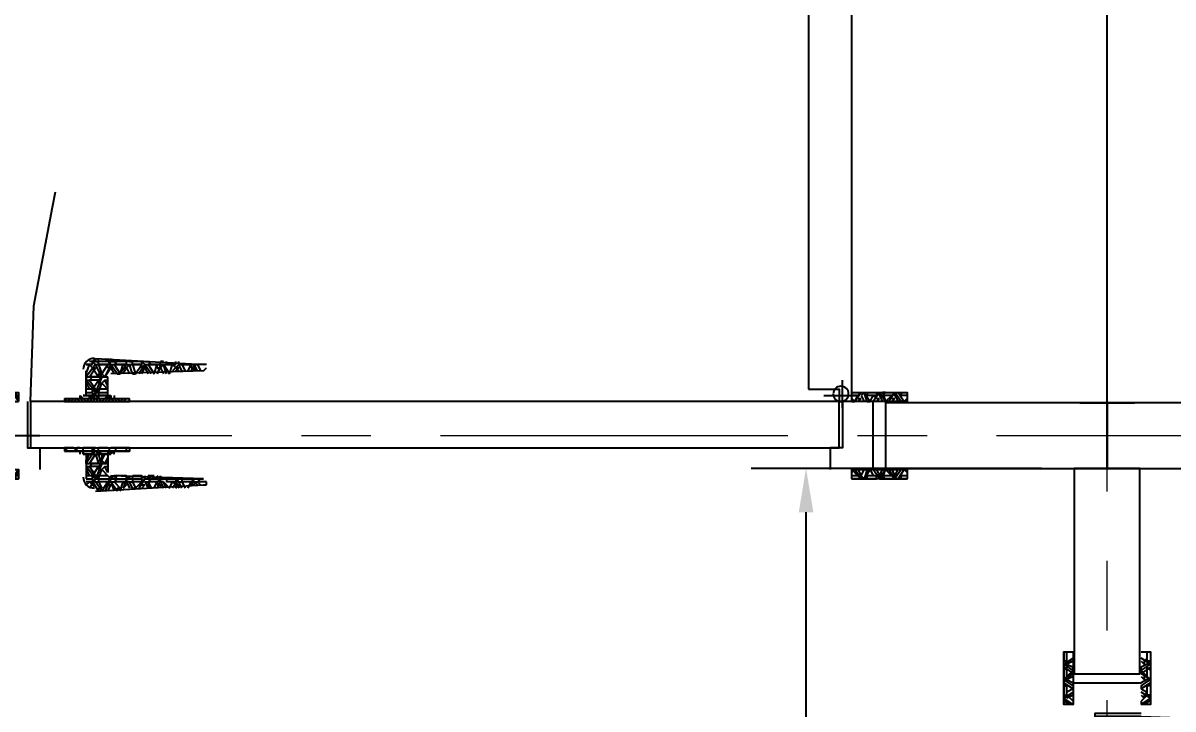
# Model space of a CAD drawing. Header units: centimetres. Extents: x -120 to 1933, y -1067 to 822.
# Drawn here: x 287.5 to 392.5, y 356.5 to 419.2 of the extents above; entities that cross this region are included whole.
import ezdxf

# ---------------------------------------------------------------- set-up
doc = ezdxf.new("R2010")
doc.units = ezdxf.units.CM
doc.linetypes.add('CENTER', pattern=[50.8, 31.75, -6.35, 6.35, -6.35])
doc.layers.add('AKS', color=4, linetype='CENTER', lineweight=13)
for name, color, linetype in [('IC_DUVAR_60', 30, 'Continuous'), ('IC_UCLU_H_60', 1, 'Continuous'), ('OZEL_PANEL_OLCU_CM', 3, 'Continuous')]:
    doc.layers.add(name, color=color, linetype=linetype)
doc.styles.get("Standard").update_dxf_attribs({"font": 'Arial.ttf'})
doc.dimstyles.new('ISO-25', dxfattribs={"dimtxt": 2.5, "dimasz": 2.5, "dimexe": 1.25, "dimexo": 0.625, "dimtad": 1, "dimtxsty": 'Standard', "dimcen": 2.5, "dimadec": 0, "dimazin": 0, "dimtfac": 1, "dimtmove": 0, "dimatfit": 3, "dimfxl": 1, "dimarcsym": 0})

# ---------------------------------------------------------------- blocks, each defined once
blk = doc.blocks.new('BOM_K01_IC_KAPI_ACIKLIK820')
at = {"color": 133, "linetype": 'Continuous', "lineweight": 25, "true_color": 0x6ec1dd}
for p, q in [((54328.39, 7919.03), (54328.39, 7993.18)), ((54324.44, 7991.77), (54324.44, 7920.16)), ((54259.03, 7922.7), (54259.31, 7922.98)), ((54259.31, 7922.98), (54259.31, 7922.7)), ((54259.31, 7922.98), (54269.18, 7922.41)), ((54259.6, 7922.7), (54259.6, 7922.98)), ((54260.16, 7922.98), (54260.44, 7922.7)), ((54260.44, 7922.98), (54260.44, 7922.7)), ((54260.72, 7922.7), (54260.72, 7922.98)), ((54258.47, 7922.41), (54259.03, 7922.41)), ((54259.03, 7922.41), (54258.47, 7922.41)), ((54258.47, 7921.57), (54258.75, 7922.41)), ((54258.47, 7921.85), (54258.47, 7921.57)), ((54258.47, 7919.59), (54258.47, 7921.85)), ((54258.75, 7922.7), (54258.75, 7922.7)), ((54259.03, 7922.7), (54258.75, 7922.7)), ((54258.75, 7922.7), (54258.75, 7922.7)), ((54259.03, 7922.13), (54258.75, 7922.41)), ((54258.75, 7921.29), (54259.31, 7922.13)), ((54259.03, 7922.41), (54259.03, 7922.7)), ((54259.31, 7922.7), (54259.03, 7922.7)), ((54259.03, 7922.41), (54259.03, 7922.41)), ((54259.31, 7922.41), (54259.03, 7922.13)), ((54259.03, 7922.13), (54259.31, 7922.13)), ((54259.03, 7922.13), (54259.6, 7921.29)), ((54259.31, 7922.7), (54259.6, 7922.7)), ((54259.31, 7922.41), (54259.6, 7922.41)), ((54259.6, 7922.41), (54259.6, 7922.7)), ((54260.44, 7922.7), (54259.6, 7922.7)), ((54259.6, 7922.41), (54259.6, 7922.41)), ((54260.44, 7922.41), (54259.6, 7922.41)), ((54259.6, 7922.41), (54259.88, 7921.57)), ((54259.88, 7921.57), (54260.44, 7922.41)), ((54260.72, 7922.41), (54260.16, 7921.29)), ((54260.16, 7921.29), (54260.72, 7922.13)), ((54260.72, 7922.41), (54260.44, 7922.7)), ((54260.72, 7922.41), (54260.44, 7922.41)), ((54260.44, 7922.13), (54260.44, 7922.41)), ((54260.44, 7922.13), (54260.72, 7922.13)), ((54261.01, 7922.7), (54260.72, 7922.7)), ((54260.72, 7922.7), (54260.72, 7922.7)), ((54260.72, 7922.7), (54261.01, 7922.7)), ((54260.72, 7922.41), (54260.72, 7922.13)), ((54260.72, 7922.41), (54261.01, 7922.41)), ((54260.72, 7922.13), (54261.01, 7921.57)), ((54269.18, 7921.85), (54260.72, 7921.57)), ((54261.29, 7922.41), (54261.01, 7922.7)), ((54262.13, 7922.7), (54261.01, 7922.7)), ((54261.01, 7922.7), (54261.29, 7922.7)), ((54261.29, 7922.41), (54261.01, 7922.41)), ((54262.13, 7922.41), (54261.01, 7922.41)), ((54261.01, 7922.41), (54261.57, 7921.57)), ((54262.13, 7922.41), (54261.57, 7921.57)), ((54261.57, 7921.57), (54261.85, 7922.41)), ((54261.85, 7922.7), (54261.85, 7922.7)), ((54261.85, 7922.7), (54261.85, 7922.7)), ((54262.13, 7922.13), (54261.85, 7922.41)), ((54261.85, 7921.57), (54262.13, 7922.13)), ((54262.13, 7922.41), (54262.13, 7922.7)), ((54262.13, 7922.41), (54262.13, 7922.7)), ((54262.42, 7922.7), (54262.13, 7922.7)), ((54262.13, 7922.41), (54262.13, 7922.41)), ((54262.42, 7922.41), (54262.13, 7922.13)), ((54262.13, 7922.13), (54262.13, 7922.13)), ((54262.13, 7922.13), (54262.42, 7921.57)), ((54262.42, 7922.7), (54262.42, 7922.7)), ((54262.42, 7922.7), (54262.7, 7922.7)), ((54262.7, 7921.57), (54262.42, 7922.41)), ((54262.42, 7922.41), (54262.7, 7922.41)), ((54262.7, 7922.41), (54262.7, 7922.7)), ((54263.54, 7922.7), (54262.7, 7922.7)), ((54262.7, 7922.7), (54262.7, 7922.7)), ((54262.7, 7922.41), (54262.7, 7922.41)), ((54263.54, 7922.41), (54262.7, 7922.41)), ((54262.7, 7922.41), (54262.98, 7921.57)), ((54262.98, 7921.57), (54263.54, 7922.41)), ((54263.83, 7922.41), (54263.26, 7921.57)), ((54263.54, 7922.41), (54263.54, 7922.7)), ((54263.54, 7922.7), (54263.54, 7922.7)), ((54263.54, 7922.7), (54263.54, 7922.7)), ((54263.54, 7922.41), (54263.54, 7922.41)), ((54263.54, 7922.13), (54263.54, 7922.41)), ((54263.54, 7922.13), (54263.83, 7922.13)), ((54263.54, 7921.57), (54263.83, 7922.13)), ((54263.83, 7922.7), (54263.83, 7922.7)), ((54263.83, 7922.7), (54263.83, 7922.7)), ((54263.83, 7922.7), (54264.11, 7922.7)), ((54263.83, 7922.41), (54263.83, 7922.13)), ((54263.83, 7922.41), (54264.11, 7922.41)), ((54263.83, 7922.13), (54264.11, 7921.57)), ((54264.39, 7922.41), (54264.11, 7922.7)), ((54264.11, 7922.7), (54264.11, 7922.7)), ((54264.39, 7922.41), (54264.11, 7922.41)), ((54264.95, 7922.41), (54264.11, 7922.41)), ((54264.11, 7922.41), (54264.67, 7921.57)), ((54264.67, 7921.57), (54264.95, 7922.41)), ((54265.24, 7922.41), (54264.95, 7921.57)), ((54265.24, 7922.41), (54264.95, 7922.41)), ((54264.95, 7922.13), (54264.95, 7922.41)), ((54264.95, 7922.13), (54265.24, 7922.13)), ((54264.95, 7921.57), (54265.24, 7922.13)), ((54265.24, 7922.41), (54265.24, 7922.7)), ((54265.24, 7922.41), (54265.24, 7922.7)), ((54265.52, 7922.7), (54265.24, 7922.7)), ((54265.52, 7922.41), (54265.24, 7922.13)), ((54265.24, 7922.13), (54265.52, 7921.57)), ((54265.52, 7922.7), (54265.52, 7922.7)), ((54265.52, 7922.7), (54265.52, 7922.7)), ((54265.52, 7922.7), (54265.52, 7922.7)), ((54265.8, 7921.57), (54265.52, 7922.41)), ((54265.52, 7922.41), (54265.52, 7922.41)), ((54265.52, 7922.41), (54266.08, 7921.57)), ((54265.8, 7922.41), (54265.8, 7922.7)), ((54265.8, 7922.41), (54265.8, 7922.41)), ((54266.64, 7922.41), (54265.8, 7922.41)), ((54266.08, 7921.57), (54266.36, 7922.41)), ((54266.93, 7922.41), (54266.36, 7921.85)), ((54266.64, 7922.13), (54266.36, 7922.41)), ((54266.64, 7922.41), (54266.64, 7922.7)), ((54266.64, 7922.41), (54266.64, 7922.41)), ((54266.93, 7922.41), (54266.64, 7922.13)), ((54266.64, 7922.13), (54266.93, 7922.13)), ((54266.64, 7921.85), (54266.93, 7922.13)), ((54266.64, 7922.13), (54266.93, 7921.85)), ((54266.93, 7922.41), (54268.34, 7922.41)), ((54266.93, 7922.41), (54267.21, 7922.41)), ((54267.21, 7922.41), (54267.21, 7922.41)), ((54267.21, 7922.41), (54267.21, 7922.41)), ((54268.05, 7922.41), (54267.21, 7922.41)), ((54267.21, 7922.41), (54267.49, 7921.85)), ((54267.77, 7921.85), (54268.05, 7922.41)), ((54268.34, 7922.41), (54268.05, 7921.85)), ((54268.34, 7922.41), (54268.05, 7922.41)), ((54268.05, 7922.13), (54268.05, 7922.41)), ((54268.05, 7922.13), (54268.34, 7922.13)), ((54268.62, 7921.85), (54268.34, 7922.41)), ((54268.34, 7922.41), (54268.34, 7922.41)), ((54268.34, 7922.41), (54268.34, 7922.13)), ((54268.34, 7922.41), (54268.62, 7922.41)), ((54268.34, 7921.85), (54268.34, 7922.13)), ((54268.34, 7922.13), (54268.62, 7921.85)), ((54268.9, 7922.41), (54268.62, 7922.41)), ((54269.46, 7922.41), (54268.62, 7922.41)), ((54268.62, 7922.41), (54268.9, 7921.85)), ((54269.18, 7921.85), (54269.46, 7922.13)), ((54269.46, 7922.13), (54269.46, 7922.13)), ((54258.47, 7921.29), (54258.47, 7921.57)), ((54258.47, 7921.57), (54258.47, 7921.57)), ((54258.47, 7921.29), (54258.47, 7921.29)), ((54258.47, 7921.29), (54258.75, 7921.29)), ((54258.47, 7921), (54258.47, 7920.72)), ((54258.47, 7921), (54258.75, 7921)), ((54259.03, 7921.29), (54258.75, 7921.29)), ((54259.03, 7921.29), (54258.75, 7921)), ((54259.6, 7921.29), (54258.75, 7921.29)), ((54259.6, 7921), (54258.75, 7921)), ((54258.75, 7921), (54259.31, 7920.16)), ((54259.03, 7920.16), (54259.6, 7921)), ((54259.6, 7921.57), (54259.6, 7921.29)), ((54259.6, 7921.57), (54259.88, 7921.57)), ((54259.88, 7921.29), (54259.6, 7921.29)), ((54259.88, 7921.29), (54259.6, 7921)), ((54259.6, 7920.72), (54259.6, 7921)), ((54260.16, 7921.29), (54259.88, 7921.57)), ((54260.16, 7921), (54259.88, 7920.72)), ((54260.16, 7921.29), (54260.16, 7921.29)), ((54260.44, 7920.44), (54260.16, 7921)), ((54260.16, 7921), (54260.16, 7921)), ((54260.16, 7921), (54260.44, 7921)), ((54260.44, 7921.29), (54260.44, 7921.29)), ((54260.44, 7921.29), (54260.44, 7921.29)), ((54260.44, 7919.59), (54260.44, 7921.29)), ((54260.44, 7921), (54260.44, 7921)), ((54260.44, 7921), (54260.44, 7921)), ((54260.72, 7921.29), (54260.72, 7921.29)), ((54261.29, 7921.57), (54261.29, 7921.57)), ((54261.29, 7921.57), (54261.57, 7921.57)), ((54262.7, 7921.57), (54262.7, 7921.57)), ((54262.7, 7921.57), (54262.98, 7921.57)), ((54327.54, 7918.47), (54327.54, 7921)), ((54247.47, 7919.88), (54248.32, 7919.88)), ((54248.6, 7919.88), (54248.04, 7919.03)), ((54248.32, 7919.88), (54248.32, 7919.59)), ((54249.16, 7919.03), (54248.6, 7919.88)), ((54248.6, 7919.88), (54248.6, 7919.59)), ((54248.6, 7919.88), (54248.88, 7919.88)), ((54249.16, 7919.88), (54248.88, 7919.59)), ((54248.88, 7919.88), (54249.45, 7919.03)), ((54249.16, 7919.88), (54249.16, 7919.88)), ((54250.01, 7919.88), (54249.45, 7919.03)), ((54250.01, 7919.88), (54249.73, 7919.59)), ((54250.57, 7919.03), (54250.01, 7919.88)), ((54250.01, 7919.88), (54250.01, 7919.88)), ((54250.01, 7919.88), (54250.01, 7919.59)), ((54250.01, 7919.88), (54250.29, 7919.88)), ((54250.29, 7919.88), (54250.86, 7919.03)), ((54250.57, 7919.88), (54250.57, 7919.88)), ((54250.57, 7919.88), (54250.57, 7919.59)), ((54251.7, 7919.88), (54251.14, 7919.03)), ((54251.42, 7919.88), (54251.42, 7919.88)), ((54251.42, 7919.88), (54251.42, 7919.59)), ((54251.7, 7919.88), (54251.42, 7919.59)), ((54252.27, 7919.03), (54251.7, 7919.88)), ((54251.7, 7919.88), (54252.27, 7919.88)), ((54251.7, 7919.88), (54251.98, 7919.88)), ((54251.98, 7919.88), (54251.98, 7919.88)), ((54251.98, 7919.88), (54251.98, 7919.59)), ((54251.98, 7919.88), (54252.27, 7919.03)), ((54258.47, 7920.72), (54258.47, 7920.72)), ((54258.47, 7920.72), (54258.47, 7920.72)), ((54258.47, 7920.72), (54258.75, 7920.16)), ((54259.03, 7920.16), (54258.47, 7920.16)), ((54258.47, 7919.88), (54259.03, 7919.88)), ((54259.03, 7920.16), (54258.75, 7920.16)), ((54259.03, 7919.88), (54259.03, 7920.16)), ((54259.31, 7919.88), (54259.03, 7920.16)), ((54259.03, 7920.16), (54259.31, 7920.16)), ((54259.03, 7919.88), (54259.03, 7919.59)), ((54259.31, 7919.88), (54260.44, 7919.88)), ((54259.31, 7919.88), (54259.6, 7919.88)), ((54259.31, 7919.88), (54259.6, 7919.88)), ((54259.6, 7920.72), (54259.88, 7920.72)), ((54259.6, 7919.88), (54259.88, 7920.72)), ((54259.6, 7919.88), (54259.6, 7920.16)), ((54260.44, 7920.16), (54259.6, 7920.16)), ((54259.6, 7919.88), (54259.6, 7919.59)), ((54259.6, 7919.88), (54259.6, 7919.59)), ((54259.88, 7920.72), (54260.44, 7920.16)), ((54260.44, 7920.16), (54260.44, 7920.16)), ((54329.24, 7919.88), (54328.67, 7919.03)), ((54329.24, 7919.88), (54328.95, 7919.59)), ((54329.24, 7919.88), (54329.24, 7919.88)), ((54329.24, 7919.88), (54329.24, 7919.88)), ((54329.52, 7919.88), (54329.24, 7919.59)), ((54329.8, 7919.03), (54329.52, 7919.88)), ((54329.52, 7919.88), (54329.52, 7919.88)), ((54329.52, 7919.88), (54330.08, 7919.03)), ((54329.8, 7919.88), (54329.8, 7919.88)), ((54329.8, 7919.88), (54329.8, 7919.59)), ((54330.93, 7919.88), (54330.36, 7919.03)), ((54330.65, 7919.88), (54330.65, 7919.88)), ((54330.65, 7919.88), (54330.65, 7919.59)), ((54331.49, 7919.03), (54330.93, 7919.88)), ((54330.93, 7919.88), (54330.93, 7919.59)), ((54330.93, 7919.88), (54331.21, 7919.88)), ((54331.49, 7919.88), (54331.21, 7919.88)), ((54331.49, 7919.88), (54331.21, 7919.59)), ((54331.21, 7919.88), (54331.49, 7919.03)), ((54332.34, 7919.88), (54331.77, 7919.03)), ((54332.34, 7919.88), (54332.05, 7919.59)), ((54332.9, 7919.03), (54332.34, 7919.88)), ((54332.34, 7919.88), (54332.34, 7919.88)), ((54332.34, 7919.88), (54332.34, 7919.59)), ((54332.34, 7919.88), (54332.62, 7919.88)), ((54332.62, 7919.88), (54333.18, 7919.03)), ((54332.9, 7919.88), (54332.9, 7919.88)), ((54332.9, 7919.88), (54332.9, 7919.59)), ((54248.32, 7919.59), (54247.47, 7919.59)), ((54248.32, 7919.31), (54248.04, 7919.59)), ((54248.32, 7919.31), (54248.6, 7919.31)), ((54248.32, 7919.03), (54248.6, 7919.31)), ((54248.6, 7919.59), (54248.88, 7919.03)), ((54249.73, 7919.59), (54248.88, 7919.59)), ((54249.16, 7919.03), (54248.88, 7919.03)), ((54249.16, 7919.03), (54249.73, 7919.59)), ((54249.16, 7919.03), (54249.45, 7919.03)), ((54249.73, 7919.31), (54249.73, 7919.59)), ((54249.73, 7919.31), (54250.01, 7919.31)), ((54249.73, 7919.03), (54250.01, 7919.31)), ((54250.01, 7919.59), (54250.29, 7919.03)), ((54250.29, 7912.83), (54250.29, 7919.03)), ((54251.42, 7919.59), (54250.57, 7919.59)), ((54250.57, 7919.03), (54250.57, 7919.03)), ((54250.57, 7919.03), (54250.86, 7919.03)), ((54250.86, 7919.03), (54251.14, 7919.59)), ((54251.42, 7919.31), (54251.14, 7919.59)), ((54251.42, 7919.59), (54251.98, 7919.03)), ((54251.42, 7919.31), (54251.7, 7919.31)), ((54251.42, 7919.03), (54251.7, 7919.31)), ((54252.27, 7919.59), (54251.98, 7919.59)), ((54251.98, 7919.03), (54251.98, 7919.03)), ((54251.98, 7919.03), (54252.27, 7919.03)), ((54252.27, 7919.03), (54252.27, 7919.03)), ((54327.54, 7919.03), (54253.39, 7919.03)), ((54253.39, 7919.03), (54253.39, 7914.8)), ((54256.78, 7919.03), (54256.49, 7919.31)), ((54256.49, 7919.31), (54262.42, 7919.31)), ((54256.78, 7919.03), (54256.49, 7919.03)), ((54256.49, 7919.03), (54256.49, 7919.03)), ((54256.78, 7919.03), (54257.06, 7919.31)), ((54256.78, 7919.31), (54257.06, 7919.03)), ((54256.78, 7919.03), (54257.06, 7919.03)), ((54257.34, 7919.31), (54257.06, 7919.03)), ((54257.34, 7919.03), (54257.62, 7919.31)), ((54257.62, 7919.31), (54257.9, 7919.03)), ((54257.9, 7919.31), (54257.9, 7919.59)), ((54257.9, 7919.59), (54258.19, 7919.31)), ((54257.9, 7919.59), (54257.9, 7919.31)), ((54258.19, 7919.03), (54257.9, 7919.31)), ((54258.19, 7919.59), (54258.19, 7919.59)), ((54259.03, 7919.59), (54258.19, 7919.59)), ((54258.19, 7919.59), (54260.72, 7919.59)), ((54258.19, 7919.59), (54258.19, 7919.59)), ((54258.19, 7919.31), (54258.47, 7919.03)), ((54258.19, 7919.03), (54258.19, 7919.03)), ((54258.19, 7919.03), (54258.47, 7919.03)), ((54258.47, 7919.03), (54258.75, 7919.31)), ((54259.03, 7919.31), (54258.75, 7919.59)), ((54258.75, 7919.31), (54258.75, 7919.59)), ((54259.03, 7919.59), (54259.31, 7919.31)), ((54259.03, 7919.31), (54259.31, 7919.31)), ((54259.03, 7919.03), (54259.31, 7919.31)), ((54259.31, 7919.31), (54259.6, 7919.03)), ((54260.44, 7919.59), (54259.6, 7919.59)), ((54259.6, 7919.03), (54259.6, 7919.03)), ((54259.6, 7919.03), (54259.88, 7919.03)), ((54260.44, 7919.59), (54260.44, 7919.59)), ((54260.44, 7919.31), (54260.44, 7919.59)), ((54260.44, 7919.31), (54260.72, 7919.31)), ((54260.44, 7919.03), (54260.72, 7919.31)), ((54260.72, 7919.59), (54260.72, 7919.59)), ((54260.72, 7919.59), (54260.72, 7919.59)), ((54261.01, 7919.59), (54261.01, 7919.31)), ((54261.29, 7919.03), (54261.01, 7919.31)), ((54261.29, 7919.31), (54261.57, 7919.03)), ((54261.29, 7919.03), (54261.29, 7919.03)), ((54261.29, 7919.03), (54261.57, 7919.03)), ((54261.57, 7919.03), (54261.85, 7919.31)), ((54262.13, 7919.31), (54261.85, 7919.03)), ((54261.85, 7919.03), (54262.13, 7919.31)), ((54262.42, 7919.31), (54262.42, 7919.31)), ((54325.85, 7919.59), (54328.95, 7919.59)), ((54327.26, 7914.8), (54327.26, 7919.03)), ((54328.95, 7919.59), (54328.39, 7919.59)), ((54328.39, 7919.31), (54328.67, 7919.03)), ((54328.39, 7919.03), (54328.67, 7919.03)), ((54328.67, 7919.03), (54328.95, 7919.59)), ((54328.95, 7919.31), (54328.95, 7919.59)), ((54328.95, 7919.31), (54329.24, 7919.31)), ((54328.95, 7919.03), (54329.24, 7919.31)), ((54329.24, 7919.59), (54329.52, 7919.03)), ((54330.65, 7919.59), (54329.8, 7919.59)), ((54329.8, 7919.03), (54329.8, 7919.03)), ((54329.8, 7919.03), (54330.08, 7919.03)), ((54330.08, 7919.03), (54330.36, 7919.59)), ((54330.65, 7919.31), (54330.36, 7919.59)), ((54330.36, 7912.83), (54330.36, 7919.03)), ((54330.65, 7919.31), (54330.93, 7919.31)), ((54330.65, 7919.03), (54330.93, 7919.31)), ((54330.93, 7919.59), (54331.21, 7919.03)), ((54332.05, 7919.59), (54331.21, 7919.59)), ((54331.49, 7919.03), (54331.21, 7919.03)), ((54331.49, 7919.03), (54332.05, 7919.59)), ((54331.49, 7919.03), (54331.49, 7919.03)), ((54332.05, 7919.31), (54332.05, 7919.59)), ((54332.05, 7919.31), (54332.34, 7919.31)), ((54332.05, 7919.03), (54332.34, 7919.31)), ((54332.34, 7919.59), (54332.62, 7919.03)), ((54333.46, 7919.59), (54332.9, 7919.59)), ((54332.9, 7919.03), (54332.9, 7919.03)), ((54332.9, 7919.03), (54333.18, 7919.03)), ((54333.18, 7919.03), (54333.46, 7919.31)), ((54333.46, 7919.03), (54333.46, 7919.03)), ((54253.39, 7914.8), (54327.26, 7914.8)), ((54254.24, 7914.8), (54254.24, 7912.83)), ((54256.49, 7914.8), (54256.49, 7914.8)), ((54256.78, 7914.52), (54256.49, 7914.8)), ((54257.34, 7914.8), (54256.49, 7914.8)), ((54256.49, 7914.8), (54256.49, 7914.8)), ((54256.49, 7914.8), (54256.49, 7914.52)), ((54256.49, 7914.52), (54256.49, 7914.52)), ((54256.78, 7914.52), (54256.49, 7914.52)), ((54256.49, 7914.52), (54256.49, 7914.52)), ((54257.62, 7914.52), (54257.34, 7914.8)), ((54257.34, 7914.8), (54257.34, 7914.8)), ((54257.34, 7914.8), (54257.34, 7914.8)), ((54257.62, 7914.52), (54257.34, 7914.52)), ((54257.9, 7914.8), (54257.62, 7914.8)), ((54257.62, 7914.8), (54257.62, 7914.8)), ((54257.62, 7914.8), (54257.9, 7914.8)), ((54257.62, 7914.52), (54257.62, 7914.52)), ((54257.62, 7914.52), (54257.62, 7914.52)), ((54257.62, 7914.52), (54257.9, 7914.52)), ((54257.9, 7914.8), (54258.19, 7914.8)), ((54257.9, 7914.52), (54258.19, 7914.52)), ((54257.9, 7914.24), (54257.9, 7914.52)), ((54258.19, 7914.52), (54258.19, 7914.8)), ((54259.03, 7914.8), (54258.19, 7914.8)), ((54258.19, 7914.24), (54258.19, 7914.52)), ((54258.19, 7914.52), (54258.19, 7914.24)), ((54259.03, 7914.8), (54258.75, 7914.8)), ((54258.75, 7914.8), (54258.75, 7914.8)), ((54259.03, 7914.52), (54259.03, 7914.8)), ((54259.31, 7914.8), (54259.03, 7914.8)), ((54259.03, 7914.52), (54259.03, 7914.24)), ((54259.31, 7914.52), (54259.03, 7914.52)), ((54259.03, 7914.24), (54259.03, 7914.52)), ((54259.03, 7914.24), (54259.31, 7914.52)), ((54259.31, 7914.8), (54259.31, 7914.8)), ((54259.31, 7914.8), (54259.6, 7914.8)), ((54259.31, 7914.52), (54259.6, 7914.52)), ((54259.6, 7914.52), (54259.6, 7914.8)), ((54260.44, 7914.8), (54259.6, 7914.8)), ((54259.6, 7914.8), (54259.6, 7914.8)), ((54259.6, 7914.24), (54259.6, 7914.52)), ((54259.6, 7914.52), (54259.6, 7914.52)), ((54259.6, 7914.52), (54259.88, 7914.24)), ((54260.72, 7914.52), (54260.44, 7914.8)), ((54260.72, 7914.52), (54260.44, 7914.8)), ((54260.44, 7914.8), (54260.44, 7914.8)), ((54260.44, 7914.8), (54260.44, 7914.8)), ((54260.72, 7914.52), (54260.44, 7914.24)), ((54261.01, 7914.8), (54260.72, 7914.8)), ((54260.72, 7914.8), (54260.72, 7914.8)), ((54260.72, 7914.8), (54261.01, 7914.8)), ((54261.01, 7914.24), (54260.72, 7914.52)), ((54260.72, 7914.52), (54260.72, 7914.24)), ((54260.72, 7914.52), (54261.01, 7914.52)), ((54261.29, 7914.52), (54261.01, 7914.8)), ((54262.13, 7914.8), (54261.01, 7914.8)), ((54261.01, 7914.8), (54261.29, 7914.8)), ((54261.01, 7914.52), (54261.01, 7914.52)), ((54261.01, 7914.24), (54261.01, 7914.52)), ((54261.29, 7914.52), (54261.29, 7914.52)), ((54261.85, 7914.8), (54261.85, 7914.8)), ((54261.85, 7914.8), (54261.85, 7914.8)), ((54262.13, 7914.52), (54262.13, 7914.8)), ((54262.13, 7914.52), (54262.13, 7914.8)), ((54262.42, 7914.8), (54262.13, 7914.8)), ((54262.13, 7914.52), (54262.13, 7914.52)), ((54262.13, 7914.52), (54262.13, 7914.52)), ((54262.42, 7914.8), (54262.42, 7914.8)), ((54262.42, 7914.8), (54262.42, 7914.8)), ((54262.42, 7914.52), (54262.42, 7914.52)), ((54262.42, 7914.52), (54262.42, 7914.52)), ((54262.42, 7914.52), (54262.42, 7914.52)), ((54326.42, 7914.8), (54326.42, 7912.83)), ((54259.03, 7914.24), (54258.19, 7914.24)), ((54258.19, 7914.24), (54258.19, 7914.24)), ((54258.19, 7914.24), (54260.72, 7914.24)), ((54258.47, 7913.67), (54258.75, 7914.24)), ((54258.47, 7914.24), (54258.47, 7911.98)), ((54258.47, 7913.39), (54258.47, 7913.67)), ((54258.47, 7913.67), (54258.47, 7913.67)), ((54258.47, 7913.67), (54258.47, 7913.67)), ((54259.03, 7914.24), (54258.75, 7914.24)), ((54258.75, 7914.24), (54258.75, 7914.24)), ((54258.75, 7913.39), (54259.31, 7914.24)), ((54259.03, 7914.24), (54259.31, 7914.24)), ((54259.03, 7914.24), (54259.31, 7914.24)), ((54259.31, 7914.24), (54259.31, 7914.24)), ((54259.31, 7914.24), (54259.6, 7913.39)), ((54259.88, 7913.39), (54259.6, 7914.24)), ((54260.44, 7914.24), (54259.6, 7914.24)), ((54259.6, 7913.67), (54259.6, 7913.39)), ((54259.6, 7913.67), (54259.88, 7913.67)), ((54259.88, 7913.67), (54260.16, 7914.24)), ((54259.88, 7914.24), (54259.88, 7913.67)), ((54260.16, 7913.39), (54259.88, 7913.67)), ((54260.16, 7914.24), (54260.44, 7914.24)), ((54260.44, 7913.96), (54260.16, 7913.39)), ((54260.16, 7913.39), (54260.44, 7913.67)), ((54260.44, 7914.24), (54260.44, 7914.24)), ((54260.44, 7914.24), (54260.72, 7914.24)), ((54260.44, 7914.24), (54260.44, 7912.55)), ((54260.72, 7914.24), (54260.72, 7914.24)), ((54260.72, 7914.24), (54260.72, 7914.24)), ((54260.72, 7914.24), (54260.72, 7914.24)), ((54248.6, 7911.98), (54248.04, 7912.83)), ((54248.32, 7912.83), (54248.6, 7912.26)), ((54249.16, 7912.83), (54248.6, 7911.98)), ((54248.6, 7912.26), (54248.88, 7912.83)), ((54249.16, 7912.83), (54248.88, 7912.83)), ((54248.88, 7911.98), (54249.45, 7912.83)), ((54249.16, 7912.83), (54249.45, 7912.83)), ((54249.16, 7912.83), (54249.73, 7912.26)), ((54250.01, 7911.98), (54249.45, 7912.83)), ((54249.73, 7912.83), (54250.01, 7912.26)), ((54250.57, 7912.83), (54250.01, 7911.98)), ((54250.01, 7912.26), (54250.29, 7912.83)), ((54250.29, 7911.98), (54250.86, 7912.83)), ((54250.57, 7912.83), (54250.57, 7912.83)), ((54250.57, 7912.83), (54250.86, 7912.83)), ((54250.86, 7912.83), (54251.14, 7912.26)), ((54251.7, 7911.98), (54251.14, 7912.83)), ((54251.42, 7912.26), (54251.98, 7912.83)), ((54251.42, 7912.83), (54251.7, 7912.26)), ((54252.27, 7912.83), (54251.7, 7911.98)), ((54251.98, 7912.83), (54251.98, 7912.83)), ((54251.98, 7912.83), (54252.27, 7912.83)), ((54251.98, 7911.98), (54252.27, 7912.83)), ((54252.27, 7912.83), (54252.27, 7912.83)), ((54258.47, 7913.39), (54258.47, 7913.39)), ((54258.47, 7913.39), (54258.75, 7913.39)), ((54259.31, 7911.98), (54258.47, 7913.11)), ((54258.47, 7913.11), (54258.47, 7912.83)), ((54258.47, 7913.11), (54258.75, 7913.11)), ((54258.47, 7912.83), (54258.47, 7912.83)), ((54258.47, 7912.83), (54258.47, 7912.83)), ((54258.47, 7912.83), (54258.75, 7912.26)), ((54259.03, 7913.39), (54258.75, 7913.39)), ((54259.03, 7913.39), (54258.75, 7913.11)), ((54259.6, 7913.39), (54258.75, 7913.39)), ((54259.6, 7913.11), (54258.75, 7913.11)), ((54258.75, 7913.11), (54259.31, 7912.26)), ((54259.03, 7912.26), (54259.6, 7913.11)), ((54259.88, 7913.39), (54259.6, 7913.39)), ((54259.88, 7913.39), (54259.6, 7913.11)), ((54259.6, 7912.83), (54259.6, 7913.11)), ((54259.6, 7912.83), (54259.88, 7912.83)), ((54259.6, 7911.98), (54259.88, 7912.83)), ((54260.16, 7913.11), (54259.88, 7912.83)), ((54259.88, 7912.83), (54260.44, 7912.26)), ((54260.16, 7913.39), (54260.16, 7913.39)), ((54260.44, 7912.55), (54260.16, 7913.11)), ((54260.16, 7913.11), (54260.16, 7913.11)), ((54260.16, 7913.11), (54260.44, 7913.11)), ((54260.44, 7913.39), (54260.44, 7913.39)), ((54260.44, 7913.39), (54260.44, 7913.39)), ((54260.44, 7913.11), (54260.44, 7913.11)), ((54260.44, 7913.11), (54260.44, 7913.11)), ((54260.72, 7912.55), (54260.72, 7912.55)), ((54328.39, 7912.83), (54328.67, 7912.83)), ((54328.39, 7912.55), (54328.67, 7912.83)), ((54328.39, 7912.83), (54328.95, 7912.26)), ((54329.24, 7911.98), (54328.67, 7912.83)), ((54328.95, 7912.83), (54329.24, 7912.26)), ((54329.24, 7912.26), (54329.52, 7912.83)), ((54329.8, 7912.83), (54329.52, 7911.98)), ((54329.52, 7911.98), (54330.08, 7912.83)), ((54329.8, 7912.83), (54329.8, 7912.83)), ((54329.8, 7912.83), (54330.08, 7912.83)), ((54330.08, 7912.83), (54330.36, 7912.26)), ((54330.93, 7911.98), (54330.36, 7912.83)), ((54330.65, 7912.83), (54330.93, 7912.26)), ((54331.49, 7912.83), (54330.93, 7911.98)), ((54330.93, 7912.26), (54331.21, 7912.83)), ((54331.49, 7912.83), (54331.21, 7912.83)), ((54331.21, 7911.98), (54331.49, 7912.83)), ((54331.49, 7912.83), (54331.49, 7912.83)), ((54331.49, 7912.83), (54332.05, 7912.26)), ((54332.34, 7911.98), (54331.77, 7912.83)), ((54332.05, 7912.83), (54332.34, 7912.26)), ((54332.34, 7912.26), (54332.62, 7912.83)), ((54332.62, 7911.98), (54333.18, 7912.83)), ((54332.9, 7912.83), (54332.9, 7912.83)), ((54332.9, 7912.83), (54333.18, 7912.83)), ((54333.18, 7912.83), (54333.46, 7912.55)), ((54333.46, 7912.83), (54333.46, 7912.83)), ((54248.32, 7912.26), (54247.47, 7912.26)), ((54247.47, 7911.98), (54248.32, 7911.98)), ((54248.32, 7912.26), (54248.04, 7912.26)), ((54248.32, 7912.26), (54248.32, 7911.98)), ((54248.32, 7912.26), (54248.6, 7912.26)), ((54249.16, 7911.98), (54248.88, 7912.26)), ((54249.73, 7912.26), (54248.88, 7912.26)), ((54249.16, 7911.98), (54249.16, 7911.98)), ((54250.01, 7911.98), (54249.73, 7912.26)), ((54249.73, 7912.26), (54249.73, 7912.26)), ((54249.73, 7912.26), (54250.01, 7912.26)), ((54250.01, 7911.98), (54250.01, 7912.26)), ((54250.01, 7911.98), (54250.01, 7911.98)), ((54250.01, 7911.98), (54250.29, 7911.98)), ((54250.57, 7911.98), (54250.57, 7912.26)), ((54251.42, 7912.26), (54250.57, 7912.26)), ((54250.57, 7911.98), (54250.57, 7911.98)), ((54251.42, 7912.26), (54251.14, 7912.26)), ((54251.42, 7911.98), (54251.42, 7912.26)), ((54251.7, 7911.98), (54251.42, 7912.26)), ((54251.42, 7912.26), (54251.7, 7912.26)), ((54251.42, 7911.98), (54251.42, 7911.98)), ((54251.7, 7911.98), (54252.27, 7911.98)), ((54251.7, 7911.98), (54251.98, 7911.98)), ((54251.98, 7911.98), (54251.98, 7912.26)), ((54252.27, 7912.26), (54251.98, 7912.26)), ((54251.98, 7911.98), (54251.98, 7911.98)), ((54259.03, 7912.26), (54258.47, 7912.26)), ((54258.47, 7911.98), (54259.03, 7911.98)), ((54259.03, 7911.7), (54258.47, 7911.7)), ((54258.47, 7911.42), (54258.75, 7911.7)), ((54259.03, 7912.26), (54258.75, 7912.26)), ((54259.03, 7911.42), (54258.75, 7911.7)), ((54259.03, 7911.98), (54259.03, 7912.26)), ((54259.31, 7911.98), (54259.03, 7912.26)), ((54259.03, 7912.26), (54259.31, 7912.26)), ((54259.03, 7911.98), (54259.03, 7911.7)), ((54259.31, 7911.7), (54259.03, 7911.7)), ((54259.03, 7911.7), (54259.6, 7910.85)), ((54259.03, 7911.42), (54259.31, 7911.42)), ((54259.03, 7911.14), (54259.31, 7911.42)), ((54259.31, 7911.98), (54259.6, 7911.98)), ((54259.88, 7910.85), (54259.31, 7911.7)), ((54259.31, 7911.7), (54259.6, 7911.7)), ((54259.31, 7910.85), (54269.18, 7911.42)), ((54259.6, 7911.98), (54259.6, 7912.26)), ((54260.44, 7912.26), (54259.6, 7912.26)), ((54259.6, 7911.98), (54259.6, 7911.7)), ((54260.44, 7911.7), (54259.6, 7911.7)), ((54259.6, 7911.7), (54259.88, 7911.14)), ((54259.88, 7910.85), (54260.44, 7911.7)), ((54260.72, 7911.98), (54260.44, 7912.26)), ((54260.72, 7911.98), (54260.44, 7912.26)), ((54260.44, 7912.26), (54260.44, 7912.26)), ((54260.72, 7911.98), (54260.44, 7911.7)), ((54260.44, 7911.42), (54260.44, 7911.7)), ((54260.44, 7911.42), (54260.72, 7911.42)), ((54260.44, 7910.85), (54260.72, 7911.42)), ((54260.72, 7911.98), (54260.72, 7912.26)), ((54260.72, 7912.26), (54260.72, 7912.26)), ((54269.18, 7911.98), (54260.72, 7912.26)), ((54260.72, 7911.98), (54261.01, 7911.98)), ((54261.29, 7910.85), (54260.72, 7911.7)), ((54260.72, 7911.7), (54260.72, 7911.7)), ((54260.72, 7911.7), (54261.01, 7911.7)), ((54260.72, 7911.7), (54261.01, 7910.85)), ((54261.29, 7911.98), (54261.01, 7912.26)), ((54262.13, 7912.26), (54261.01, 7912.26)), ((54261.01, 7911.98), (54261.29, 7912.26)), ((54261.29, 7911.98), (54261.01, 7911.7)), ((54262.13, 7911.7), (54261.01, 7911.7)), ((54261.01, 7911.7), (54261.57, 7911.14)), ((54261.57, 7910.85), (54261.85, 7911.7)), ((54261.85, 7912.26), (54261.85, 7912.26)), ((54261.85, 7912.26), (54261.85, 7912.26)), ((54262.13, 7911.98), (54261.85, 7911.14)), ((54262.13, 7911.42), (54261.85, 7911.7)), ((54261.85, 7911.14), (54262.13, 7911.42)), ((54262.13, 7911.98), (54262.13, 7912.26)), ((54262.13, 7911.98), (54262.13, 7912.26)), ((54262.42, 7911.98), (54262.13, 7912.26)), ((54262.13, 7911.98), (54262.13, 7911.7)), ((54262.42, 7911.7), (54262.13, 7911.7)), ((54262.13, 7911.7), (54262.42, 7911.14)), ((54262.13, 7911.42), (54262.13, 7911.42)), ((54262.42, 7912.26), (54262.42, 7911.98)), ((54262.42, 7911.98), (54262.7, 7911.98)), ((54262.7, 7911.14), (54262.42, 7911.7)), ((54262.42, 7911.7), (54262.7, 7911.7)), ((54262.7, 7911.98), (54262.7, 7912.26)), ((54263.54, 7912.26), (54262.7, 7912.26)), ((54262.7, 7911.98), (54262.7, 7912.26)), ((54262.7, 7911.98), (54262.7, 7911.7)), ((54263.54, 7911.7), (54262.7, 7911.7)), ((54262.7, 7911.7), (54262.98, 7911.14)), ((54262.98, 7911.14), (54263.54, 7911.7)), ((54263.26, 7912.26), (54263.54, 7912.26)), ((54263.83, 7911.98), (54263.54, 7912.26)), ((54263.54, 7911.98), (54263.54, 7912.26)), ((54263.54, 7912.26), (54263.54, 7912.26)), ((54263.54, 7911.98), (54263.54, 7911.7)), ((54263.54, 7911.42), (54263.54, 7911.7)), ((54263.54, 7911.42), (54263.83, 7911.42)), ((54263.54, 7911.14), (54263.83, 7911.42)), ((54263.83, 7911.98), (54263.83, 7912.26)), ((54263.83, 7911.98), (54264.11, 7911.98)), ((54264.39, 7911.14), (54263.83, 7911.7)), ((54263.83, 7911.7), (54263.83, 7911.7)), ((54263.83, 7911.7), (54264.11, 7911.7)), ((54263.83, 7911.7), (54264.11, 7911.14)), ((54264.39, 7911.98), (54264.11, 7912.26)), ((54264.67, 7912.26), (54264.11, 7912.26)), ((54264.11, 7911.98), (54264.11, 7912.26)), ((54264.39, 7911.98), (54264.11, 7911.7)), ((54264.95, 7911.7), (54264.11, 7911.7)), ((54264.11, 7911.7), (54264.39, 7911.14)), ((54264.67, 7911.14), (54264.95, 7911.7)), ((54265.24, 7911.98), (54264.95, 7912.26)), ((54265.24, 7911.98), (54264.95, 7911.14)), ((54265.24, 7911.98), (54264.95, 7911.7)), ((54264.95, 7911.42), (54264.95, 7911.7)), ((54264.95, 7911.42), (54265.24, 7911.42)), ((54265.24, 7911.98), (54265.24, 7912.26)), ((54265.52, 7911.98), (54265.24, 7911.98)), ((54265.52, 7911.7), (54265.24, 7911.7)), ((54265.24, 7911.7), (54265.52, 7911.14)), ((54265.24, 7911.14), (54265.24, 7911.42)), ((54265.52, 7911.98), (54265.52, 7911.98)), ((54265.52, 7911.98), (54265.52, 7911.98)), ((54265.52, 7911.98), (54265.8, 7911.98)), ((54265.8, 7911.14), (54265.52, 7911.7)), ((54265.52, 7911.7), (54265.52, 7911.7)), ((54265.52, 7911.7), (54266.08, 7911.14)), ((54265.8, 7911.98), (54265.8, 7911.98)), ((54265.8, 7911.98), (54265.8, 7911.7)), ((54266.64, 7911.7), (54265.8, 7911.7)), ((54266.08, 7911.14), (54266.36, 7911.7)), ((54266.93, 7911.98), (54266.36, 7911.14)), ((54266.64, 7911.42), (54266.36, 7911.7)), ((54266.93, 7911.98), (54266.64, 7911.98)), ((54266.64, 7911.98), (54266.64, 7911.98)), ((54266.64, 7911.98), (54266.64, 7911.7)), ((54266.93, 7911.7), (54266.64, 7911.7)), ((54266.64, 7911.7), (54266.93, 7911.14)), ((54266.64, 7911.42), (54266.93, 7911.42)), ((54266.64, 7911.14), (54266.93, 7911.42)), ((54266.93, 7911.98), (54266.93, 7911.98)), ((54266.93, 7911.98), (54267.21, 7911.98)), ((54267.21, 7911.14), (54266.93, 7911.7)), ((54266.93, 7911.7), (54267.21, 7911.7)), ((54267.21, 7911.98), (54267.21, 7911.98)), ((54267.21, 7911.98), (54267.21, 7911.7)), ((54267.21, 7911.98), (54267.21, 7911.98)), ((54268.05, 7911.7), (54267.21, 7911.7)), ((54267.21, 7911.7), (54267.49, 7911.14)), ((54267.77, 7911.14), (54268.05, 7911.7)), ((54268.34, 7911.98), (54268.05, 7911.42)), ((54268.34, 7911.98), (54268.05, 7911.7)), ((54268.05, 7911.42), (54268.05, 7911.7)), ((54268.05, 7911.42), (54268.34, 7911.42)), ((54268.34, 7911.98), (54268.34, 7911.98)), ((54268.34, 7911.98), (54268.34, 7911.98)), ((54268.62, 7911.42), (54268.34, 7911.7)), ((54268.34, 7911.7), (54268.34, 7911.7)), ((54268.34, 7911.7), (54268.62, 7911.7)), ((54268.34, 7911.7), (54268.34, 7911.42)), ((54268.34, 7911.42), (54268.34, 7911.42)), ((54268.9, 7911.98), (54268.62, 7911.7)), ((54269.46, 7911.7), (54268.62, 7911.7)), ((54268.62, 7911.7), (54268.9, 7911.42)), ((54268.9, 7911.98), (54268.9, 7911.98)), ((54269.18, 7911.7), (54269.18, 7911.7)), ((54269.18, 7911.42), (54269.46, 7911.42)), ((54269.18, 7911.42), (54269.18, 7911.42)), ((54269.46, 7911.42), (54269.46, 7911.7)), ((54328.95, 7912.26), (54328.39, 7912.26)), ((54329.24, 7911.98), (54328.95, 7912.26)), ((54328.95, 7912.26), (54328.95, 7912.26)), ((54328.95, 7912.26), (54329.24, 7912.26)), ((54329.52, 7911.98), (54329.24, 7912.26)), ((54329.24, 7911.98), (54329.24, 7911.98)), ((54329.24, 7911.98), (54329.24, 7911.98)), ((54329.52, 7911.98), (54329.52, 7911.98)), ((54329.8, 7911.98), (54329.8, 7912.26)), ((54330.65, 7912.26), (54329.8, 7912.26)), ((54329.8, 7911.98), (54329.8, 7911.98)), ((54330.65, 7912.26), (54330.36, 7912.26)), ((54330.65, 7911.98), (54330.65, 7912.26)), ((54330.65, 7912.26), (54330.93, 7912.26)), ((54330.65, 7911.98), (54330.65, 7911.98)), ((54330.93, 7911.98), (54330.93, 7912.26)), ((54330.93, 7911.98), (54331.21, 7911.98)), ((54331.49, 7911.98), (54331.21, 7912.26)), ((54332.05, 7912.26), (54331.21, 7912.26)), ((54331.49, 7911.98), (54331.49, 7911.98)), ((54332.05, 7912.26), (54332.05, 7912.26)), ((54332.05, 7912.26), (54332.34, 7912.26)), ((54332.34, 7911.98), (54332.34, 7912.26)), ((54332.34, 7911.98), (54332.62, 7911.98)), ((54332.9, 7911.98), (54332.9, 7912.26)), ((54333.46, 7912.26), (54332.9, 7912.26)), ((54332.9, 7911.98), (54332.9, 7911.98)), ((54259.6, 7911.14), (54259.6, 7910.85)), ((54259.6, 7911.14), (54259.88, 7911.14)), ((54259.88, 7910.85), (54259.88, 7910.85)), ((54261.29, 7911.14), (54261.29, 7910.85)), ((54261.29, 7911.14), (54261.57, 7911.14)), ((54262.7, 7911.14), (54262.7, 7911.14)), ((54262.7, 7911.14), (54262.98, 7911.14))]:
    blk.add_line(p, q, dxfattribs=at)
at = {"color": 7, "linetype": 'Continuous', "lineweight": 25}
blk.add_lwpolyline([(54253.39, 7919.03), (54253.68, 7927.77), (54255.37, 7936.79), (54255.65, 7938.2)], dxfattribs=at)
at = {"color": 133, "linetype": 'Continuous', "lineweight": 25, "true_color": 0x6ec1dd}
for points in [[(54261.29, 7921.57), (54260.72, 7922.41), (54260.44, 7922.98)], [(54259.31, 7922.41), (54258.47, 7921.29), (54258.47, 7921)], [(54259.88, 7921.29), (54259.31, 7922.41), (54259.03, 7922.7)], [(54259.31, 7922.41), (54260.72, 7922.41), (54262.13, 7922.41), (54263.54, 7922.41)], [(54264.39, 7921.57), (54263.83, 7922.41), (54263.54, 7922.7)], [(54263.83, 7922.41), (54265.24, 7922.41), (54266.64, 7922.41)], [(54267.21, 7921.85), (54266.93, 7922.41), (54266.93, 7922.7)], [(54258.47, 7921.29), (54259.88, 7921.29), (54260.44, 7921.29)], [(54259.31, 7919.59), (54259.31, 7919.88), (54258.47, 7921)], [(54259.88, 7921.29), (54259.31, 7919.88), (54259.03, 7919.59), (54259.03, 7919.31), (54258.75, 7919.03)], [(54247.47, 7919.03), (54247.47, 7919.88), (54252.27, 7919.88), (54252.27, 7919.03)], [(54248.6, 7919.88), (54250.01, 7919.88), (54251.42, 7919.88)], [(54259.31, 7919.88), (54259.31, 7919.59), (54259.03, 7919.59)], [(54324.44, 7920.16), (54327.26, 7920.16), (54327.26, 7919.03)], [(54328.39, 7919.03), (54328.39, 7919.88), (54333.46, 7919.88), (54333.46, 7919.03), (54327.54, 7919.03)], [(54328.39, 7919.88), (54329.24, 7919.88), (54330.65, 7919.88)], [(54330.93, 7919.88), (54332.34, 7919.88), (54333.46, 7919.88)], [(54253.11, 7919.03), (54253.11, 7914.8), (54254.24, 7914.8)], [(54256.49, 7919.31), (54256.49, 7919.03), (54262.42, 7919.03), (54262.42, 7919.31)], [(54259.31, 7919.59), (54259.6, 7919.31), (54259.88, 7919.03)], [(54259.6, 7919.59), (54259.6, 7919.31), (54259.88, 7919.03)], [(54259.88, 7919.03), (54260.16, 7919.31), (54260.44, 7919.59)], [(54260.72, 7919.59), (54260.44, 7919.31), (54260.16, 7919.03)], [(54260.72, 7919.59), (54260.72, 7919.31), (54261.01, 7919.03)], [(54327.54, 7919.03), (54327.54, 7914.8), (54326.42, 7914.8)], [(54256.49, 7914.8), (54262.42, 7914.8), (54262.42, 7914.52), (54256.49, 7914.52)], [(54256.49, 7914.52), (54257.62, 7914.52), (54259.03, 7914.52)], [(54257.9, 7914.52), (54257.62, 7914.52), (54257.62, 7914.8)], [(54259.6, 7914.24), (54259.31, 7914.52), (54259.03, 7914.8)], [(54259.31, 7914.52), (54260.72, 7914.52), (54262.13, 7914.52), (54262.42, 7914.52)], [(54260.72, 7914.52), (54260.44, 7914.52), (54260.44, 7914.24)], [(54259.03, 7914.24), (54258.47, 7913.39), (54258.47, 7913.11)], [(54258.47, 7913.39), (54259.88, 7913.39), (54260.44, 7913.39)], [(54259.88, 7913.39), (54259.31, 7911.98), (54258.75, 7911.14)], [(54332.9, 7912.83), (54332.34, 7911.98), (54332.05, 7912.26)], [(54248.6, 7912.26), (54248.6, 7911.98), (54248.88, 7911.98)], [(54248.6, 7911.98), (54250.01, 7911.98), (54251.42, 7911.98)], [(54259.31, 7911.98), (54260.72, 7911.98), (54262.13, 7911.98), (54263.54, 7911.98)], [(54261.01, 7912.26), (54260.72, 7911.98), (54260.16, 7910.85)], [(54263.83, 7912.26), (54263.83, 7911.98), (54263.26, 7911.14)], [(54263.83, 7911.98), (54265.24, 7911.98), (54266.64, 7911.98)], [(54266.93, 7911.98), (54268.34, 7911.98), (54269.18, 7911.98)], [(54328.39, 7911.98), (54329.24, 7911.98), (54330.65, 7911.98)], [(54330.93, 7911.98), (54332.34, 7911.98), (54333.46, 7911.98)]]:
    blk.add_lwpolyline(points, dxfattribs=at)
for points in [[(54269.18, 7922.13), (54269.18, 7922.13)], [(54247.47, 7912.83), (54252.27, 7912.83), (54252.27, 7911.98), (54247.47, 7911.98)], [(54328.39, 7912.83), (54333.46, 7912.83), (54333.46, 7911.98), (54328.39, 7911.98)]]:
    blk.add_lwpolyline(points, close=True, dxfattribs=at)
for points in [[(54259.22, 7922.98), (54258.95, 7922.99), (54258.69, 7922.89), (54258.49, 7922.7)], [(54258.49, 7922.7), (54258.3, 7922.52), (54258.19, 7922.26), (54258.19, 7921.99)], [(54327.4, 7920.44), (54327.01, 7920.44), (54326.7, 7920.12), (54326.7, 7919.74)], [(54328.11, 7919.74), (54328.11, 7920.12), (54327.79, 7920.44), (54327.4, 7920.44)], [(54326.7, 7919.74), (54326.7, 7919.35), (54327.01, 7919.03), (54327.4, 7919.03)], [(54327.4, 7919.03), (54327.79, 7919.03), (54328.11, 7919.35), (54328.11, 7919.74)], [(54258.19, 7912.12), (54258.19, 7911.85), (54258.3, 7911.6), (54258.49, 7911.41)], [(54258.49, 7911.41), (54258.69, 7911.22), (54258.95, 7911.13), (54259.22, 7911.14)]]:
    blk.add_open_spline(points, degree=3, dxfattribs=at)
blk = doc.blocks.new('BOM_I05_IC_K082_1195_V')
blk.add_lwpolyline([(0, 100.75), (6, 100.75), (6, 119.5), (0, 119.5)], close=True)
at = {"rotation": 270}
blk.add_blockref('BOM_K01_IC_KAPI_ACIKLIK820', (-7912.93, 54350.22), dxfattribs=at)
blk = doc.blocks.new('BOM_I04_IC_K082_1225_H')
blk.add_lwpolyline([(102.25, 0), (122.5, 0), (122.5, 6), (102.25, 6)], close=True)
blk.add_blockref('BOM_K01_IC_KAPI_ACIKLIK820', (-54229.22, -7912.93))
blk = doc.blocks.new('BOM_I03_IC_DOLU_597p5_H')
blk.add_lwpolyline([(0, 0), (59.75, 0), (59.75, 6), (0, 6)], close=True)
blk = doc.blocks.new('BOM_B03_UCLU_H_60')
at = {"color": 31}
for p, q in [((7552.18, 809.99), (7549.68, 809.99)), ((7549.68, 809.99), (7549.68, 803.99)), ((7543.68, 804.49), (7543.68, 809.49)), ((7549.68, 804.49), (7549.68, 809.49)), ((7549.68, 806.99), (7543.68, 806.99)), ((7543.68, 806.99), (7543.68, 804.49)), ((7549.68, 804.49), (7549.68, 806.99)), ((7549.68, 803.99), (7552.18, 803.99))]:
    blk.add_line(p, q, dxfattribs=at)
blk = doc.blocks.new('*D98')
at = {"layer": 'Defpoints', "color": 0, "transparency": 16777216}
for p in [(258, 381.5), (284, 381.5), (258, 259)]:
    blk.add_point(p, dxfattribs=at)
at = {"layer": 'OZEL_PANEL_OLCU_CM', "color": 0, "lineweight": -2, "transparency": 16777216}
for p, q in [((261, 381.5), (289, 381.5)), ((284, 263), (284, 377.5)), ((261, 259), (289, 259))]:
    blk.add_line(p, q, dxfattribs=at)
at = {"layer": 'OZEL_PANEL_OLCU_CM', "color": 0, "transparency": 16777216}
for points in [[(283.33, 377.5), (284.67, 377.5), (284, 381.5)], [(283.33, 263), (284.67, 263), (284, 259)]]:
    blk.add_solid(points, dxfattribs=at)
at = {"layer": 'OZEL_PANEL_OLCU_CM', "color": 0, "transparency": 16777216, "insert": (273.59, 320.25), "char_height": 14, "attachment_point": 5, "rotation": 90}
blk.add_mtext('122,5', dxfattribs=at)
blk = doc.blocks.new('*D100')
at = {"layer": 'Defpoints', "color": 0, "transparency": 16777216}
for p in [(359, 378.5), (383.5, 378.5), (383.5, 259)]:
    blk.add_point(p, dxfattribs=at)
at = {"layer": 'OZEL_PANEL_OLCU_CM', "color": 0, "lineweight": -2, "transparency": 16777216}
for p, q in [((380.5, 378.5), (354, 378.5)), ((359, 263), (359, 374.5)), ((380.5, 259), (354, 259))]:
    blk.add_line(p, q, dxfattribs=at)
at = {"layer": 'OZEL_PANEL_OLCU_CM', "color": 0, "transparency": 16777216}
for points in [[(358.33, 374.5), (359.67, 374.5), (359, 378.5)], [(358.33, 263), (359.67, 263), (359, 259)]]:
    blk.add_solid(points, dxfattribs=at)
at = {"layer": 'OZEL_PANEL_OLCU_CM', "color": 0, "transparency": 16777216, "insert": (348.59, 318.75), "char_height": 14, "attachment_point": 5, "rotation": 90}
blk.add_mtext('119,5', dxfattribs=at)
blk = doc.blocks.new('*D102')
at = {"layer": 'Defpoints', "color": 0, "transparency": 16777216}
for p in [(386.5, 421), (264, 378.5), (386.5, 378.5)]:
    blk.add_point(p, dxfattribs=at)
at = {"layer": 'OZEL_PANEL_OLCU_CM', "color": 0, "lineweight": -2, "transparency": 16777216}
for p, q in [((264, 381.5), (264, 426)), ((386.5, 381.5), (386.5, 426)), ((268, 421), (382.5, 421))]:
    blk.add_line(p, q, dxfattribs=at)
at = {"layer": 'OZEL_PANEL_OLCU_CM', "color": 0, "transparency": 16777216}
for points in [[(268, 421.67), (268, 420.33), (264, 421)], [(382.5, 421.67), (382.5, 420.33), (386.5, 421)]]:
    blk.add_solid(points, dxfattribs=at)
at = {"layer": 'OZEL_PANEL_OLCU_CM', "color": 0, "transparency": 16777216, "insert": (325.25, 431.41), "char_height": 14, "attachment_point": 5}
blk.add_mtext('122,5', dxfattribs=at)
blk = doc.blocks.new('*D104')
at = {"layer": 'Defpoints', "color": 0, "transparency": 16777216}
for p in [(446.25, 421), (386.5, 378.5), (446.25, 378.5)]:
    blk.add_point(p, dxfattribs=at)
at = {"layer": 'OZEL_PANEL_OLCU_CM', "color": 0, "lineweight": -2, "transparency": 16777216}
for p, q in [((386.5, 381.5), (386.5, 426)), ((446.25, 381.5), (446.25, 426)), ((390.5, 421), (442.25, 421))]:
    blk.add_line(p, q, dxfattribs=at)
at = {"layer": 'OZEL_PANEL_OLCU_CM', "color": 0, "transparency": 16777216}
for points in [[(390.5, 421.67), (390.5, 420.33), (386.5, 421)], [(442.25, 421.67), (442.25, 420.33), (446.25, 421)]]:
    blk.add_solid(points, dxfattribs=at)
at = {"layer": 'OZEL_PANEL_OLCU_CM', "color": 0, "transparency": 16777216, "insert": (416.38, 431.41), "char_height": 14, "attachment_point": 5}
blk.add_mtext('59,75', dxfattribs=at)

msp = doc.modelspace()

# ---------------------------------------------------------------- linework, layer by layer
at = {"layer": 'AKS'}
for p, q in [((386.5, -30), (386.5, 675)), ((-30, 381.5), (800, 381.5))]:
    msp.add_line(p, q, dxfattribs=at)

# ---------------------------------------------------------------- block references
at = {"layer": 'IC_DUVAR_60'}
for name, p in [('BOM_I04_IC_K082_1225_H', (264, 378.5)), ('BOM_I03_IC_DOLU_597p5_H', (386.5, 378.5)), ('BOM_I05_IC_K082_1195_V', (383.5, 259))]:
    msp.add_blockref(name, p, dxfattribs=at)
at = {"layer": 'IC_UCLU_H_60', "rotation": 270}
msp.add_blockref('BOM_B03_UCLU_H_60', (-420.4897, 7928.178), dxfattribs=at)

# ---------------------------------------------------------------- dimensions: what is measured, and where the dimension line sits
at = {"layer": 'OZEL_PANEL_OLCU_CM'}
for base, p1, p2, picture, middle in [((386.5, 421), (264, 378.5), (386.5, 378.5), '*D102', (325.25, 431.4134)), ((446.25, 421), (386.5, 378.5), (446.25, 378.5), '*D104', (416.375, 431.4134))]:
    dim = msp.add_linear_dim(base=base, p1=p1, p2=p2, dimstyle='ISO-25', override={"dimtxt": 14, "dimasz": 4, "dimexe": 5, "dimexo": 3, "dimgap": 2, "dimtix": 1, "dimatfit": 1}, dxfattribs=at)
    dim.commit()
    dim.dimension.update_dxf_attribs({"geometry": picture, "text_midpoint": middle})
for base, p1, p2, picture, middle in [((284, 381.5), (258, 259), (258, 381.5), '*D98', (273.5866, 320.25)), ((359, 378.5), (383.5, 259), (383.5, 378.5), '*D100', (348.5866, 318.75))]:
    dim = msp.add_linear_dim(base=base, p1=p1, p2=p2, angle=90, dimstyle='ISO-25', override={"dimtxt": 14, "dimasz": 4, "dimexe": 5, "dimexo": 3, "dimgap": 2, "dimtix": 1, "dimatfit": 1}, dxfattribs=at)
    dim.commit()
    dim.dimension.update_dxf_attribs({"geometry": picture, "text_midpoint": middle})

doc.saveas('drawing.dxf')
